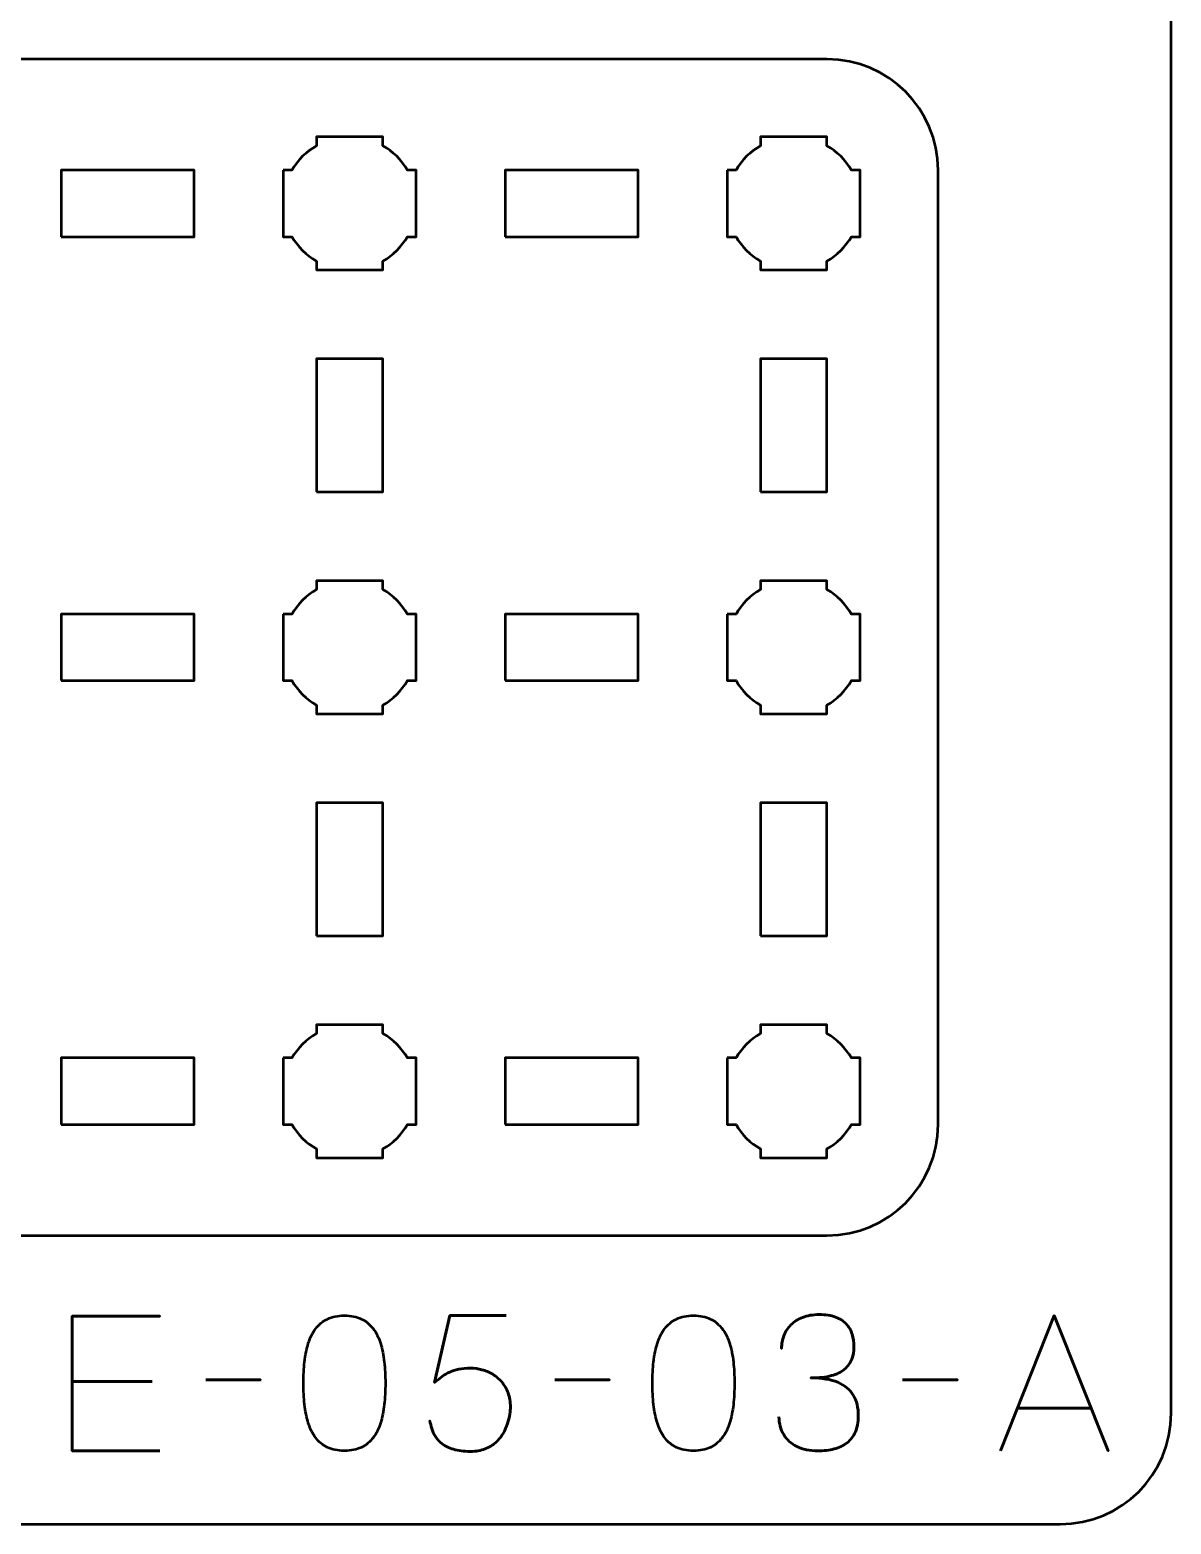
# Model space of a CAD drawing. Header units: centimetres. Extents: x -21 to 0, y -29.7 to 0.
# Drawn here: x -5.14 to 0, y -29.7 to -22.97 of the extents above; entities that cross this region are included whole.
import ezdxf

# ---------------------------------------------------------------- set-up
doc = ezdxf.new("R2010")
doc.units = ezdxf.units.CM
doc.header["$MEASUREMENT"] = 0
doc.layers.add('Layer 1', color=7, linetype='Continuous')

msp = doc.modelspace()

# ---------------------------------------------------------------- linework, layer by layer
at = {"layer": 'Layer 1', "lineweight": 53}
for points in [[(-5, -23.90003), (-4.4, -23.90003), (-4.4, -23.60003), (-5, -23.60003), (-5, -23.90003)], [(-3, -23.90003), (-2.4, -23.90003), (-2.4, -23.60003), (-3, -23.60003), (-3, -23.90003)], [(-3.85, -25.05003), (-3.55, -25.05003), (-3.55, -24.45003), (-3.85, -24.45003), (-3.85, -25.05003)], [(-1.85, -25.05003), (-1.55, -25.05003), (-1.55, -24.45003), (-1.85, -24.45003), (-1.85, -25.05003)], [(-5, -25.90003), (-4.4, -25.90003), (-4.4, -25.60003), (-5, -25.60003), (-5, -25.90003)], [(-3, -25.90003), (-2.4, -25.90003), (-2.4, -25.60003), (-3, -25.60003), (-3, -25.90003)], [(-3.85, -27.05003), (-3.55, -27.05003), (-3.55, -26.45003), (-3.85, -26.45003), (-3.85, -27.05003)], [(-1.85, -27.05003), (-1.55, -27.05003), (-1.55, -26.45003), (-1.85, -26.45003), (-1.85, -27.05003)], [(-5, -27.90003), (-4.4, -27.90003), (-4.4, -27.60003), (-5, -27.60003), (-5, -27.90003)], [(-3, -27.90003), (-2.4, -27.90003), (-2.4, -27.60003), (-3, -27.60003), (-3, -27.90003)]]:
    msp.add_lwpolyline(points, close=True, dxfattribs=at)
at = {"layer": 'Layer 1', "color": 1, "lineweight": 53}
msp.add_open_spline([(-21.00003, -29.19995), (-21.00003, -29.19995), (-21.00003, -5.29992), (-21.00003, -5.29992), (-21.00003, -5.29992), (-21.00003, -5.21709), (-20.93286, -5.14992), (-20.85003, -5.14992), (-20.85003, -5.14992), (-20.7672, -5.14992), (-20.70003, -5.08275), (-20.70003, -4.99992), (-20.70003, -4.99992), (-20.70003, -4.91709), (-20.7672, -4.84992), (-20.85003, -4.84992), (-20.85003, -4.84992), (-20.93286, -4.84992), (-21.00003, -4.78275), (-21.00003, -4.69992), (-21.00003, -4.69992), (-21.00003, -4.61709), (-20.93286, -4.54992), (-20.85003, -4.54992), (-20.85003, -4.54992), (-20.7672, -4.54992), (-20.70003, -4.48275), (-20.70003, -4.39992), (-20.70003, -4.39992), (-20.70003, -4.31709), (-20.7672, -4.24992), (-20.85003, -4.24992), (-20.85003, -4.24992), (-20.93286, -4.24992), (-21.00003, -4.18275), (-21.00003, -4.09992), (-21.00003, -4.09992), (-21.00003, -4.01709), (-20.93286, -3.94992), (-20.85003, -3.94992), (-20.85003, -3.94992), (-20.7672, -3.94992), (-20.70003, -3.88275), (-20.70003, -3.79992), (-20.70003, -3.79992), (-20.70003, -3.71709), (-20.7672, -3.64992), (-20.85003, -3.64992), (-20.85003, -3.64992), (-20.93286, -3.64992), (-21.00003, -3.58275), (-21.00003, -3.49992), (-21.00003, -3.49992), (-21.00003, -3.41709), (-20.93286, -3.34992), (-20.85003, -3.34992), (-20.85003, -3.34992), (-20.7672, -3.34992), (-20.70003, -3.28275), (-20.70003, -3.19992), (-20.70003, -3.19992), (-20.70003, -3.11709), (-20.7672, -3.04992), (-20.85003, -3.04992), (-20.85003, -3.04992), (-20.93286, -3.04992), (-21.00003, -2.98275), (-21.00003, -2.89992), (-21.00003, -2.89992), (-21.00003, -2.81709), (-20.93286, -2.74992), (-20.85003, -2.74992), (-20.85003, -2.74992), (-20.7672, -2.74992), (-20.70003, -2.68275), (-20.70003, -2.59992), (-20.70003, -2.59992), (-20.70003, -2.51709), (-20.7672, -2.44992), (-20.85003, -2.44992), (-20.85003, -2.44992), (-20.93286, -2.44992), (-21.00003, -2.38275), (-21.00003, -2.29992), (-21.00003, -2.29992), (-21.00003, -2.21709), (-20.93286, -2.14992), (-20.85003, -2.14992), (-20.85003, -2.14992), (-20.7672, -2.14992), (-20.70003, -2.08275), (-20.70003, -1.99992), (-20.70003, -1.99992), (-20.70003, -1.91709), (-20.7672, -1.84992), (-20.85003, -1.84992), (-20.85003, -1.84992), (-20.93286, -1.84992), (-21.00003, -1.78275), (-21.00003, -1.69992), (-21.00003, -1.69992), (-21.00003, -1.61709), (-20.93286, -1.54992), (-20.85003, -1.54992), (-20.85003, -1.54992), (-20.7672, -1.54992), (-20.70003, -1.48275), (-20.70003, -1.39992), (-20.70003, -1.39992), (-20.70003, -1.31709), (-20.7672, -1.24992), (-20.85003, -1.24992), (-20.85003, -1.24992), (-20.93286, -1.24992), (-21.00003, -1.18275), (-21.00003, -1.09992), (-21.00003, -1.09992), (-21.00003, -1.09992), (-21.00003, -0.49992), (-21.00003, -0.49992), (-21.00003, -0.49992), (-21.00003, -0.22295), (-20.77694, 0.00004), (-20.49994, 0.00004), (-20.49994, 0.00004), (-20.49994, 0.00004), (-0.50008, 0.00004), (-0.50008, 0.00004), (-0.50008, 0.00004), (-0.22294, 0.00004), (0.00002, -0.22295), (0.00002, -0.49992), (0.00002, -0.49992), (0.00002, -0.49992), (0.00002, -29.19995), (0.00002, -29.19995), (0.00002, -29.19995), (0.00002, -29.47695), (-0.22294, -29.70004), (-0.50008, -29.70004), (-0.50008, -29.70004), (-0.50008, -29.70004), (-20.49994, -29.70004), (-20.49994, -29.70004), (-20.49994, -29.70004), (-20.77694, -29.70004), (-21.00003, -29.47695), (-21.00003, -29.19995)], degree=3, knots=[0, 0, 0, 0, 0.027027, 0.027027, 0.027027, 0.027027, 0.0540541, 0.0540541, 0.0540541, 0.0540541, 0.0810811, 0.0810811, 0.0810811, 0.0810811, 0.1081081, 0.1081081, 0.1081081, 0.1081081, 0.1351351, 0.1351351, 0.1351351, 0.1351351, 0.1621622, 0.1621622, 0.1621622, 0.1621622, 0.1891892, 0.1891892, 0.1891892, 0.1891892, 0.2162162, 0.2162162, 0.2162162, 0.2162162, 0.2432432, 0.2432432, 0.2432432, 0.2432432, 0.2702703, 0.2702703, 0.2702703, 0.2702703, 0.2972973, 0.2972973, 0.2972973, 0.2972973, 0.3243243, 0.3243243, 0.3243243, 0.3243243, 0.3513514, 0.3513514, 0.3513514, 0.3513514, 0.3783784, 0.3783784, 0.3783784, 0.3783784, 0.4054054, 0.4054054, 0.4054054, 0.4054054, 0.4324324, 0.4324324, 0.4324324, 0.4324324, 0.4594595, 0.4594595, 0.4594595, 0.4594595, 0.4864865, 0.4864865, 0.4864865, 0.4864865, 0.5135135, 0.5135135, 0.5135135, 0.5135135, 0.5405405, 0.5405405, 0.5405405, 0.5405405, 0.5675676, 0.5675676, 0.5675676, 0.5675676, 0.5945946, 0.5945946, 0.5945946, 0.5945946, 0.6216216, 0.6216216, 0.6216216, 0.6216216, 0.6486486, 0.6486486, 0.6486486, 0.6486486, 0.6756757, 0.6756757, 0.6756757, 0.6756757, 0.7027027, 0.7027027, 0.7027027, 0.7027027, 0.7297297, 0.7297297, 0.7297297, 0.7297297, 0.7567568, 0.7567568, 0.7567568, 0.7567568, 0.7837838, 0.7837838, 0.7837838, 0.7837838, 0.8108108, 0.8108108, 0.8108108, 0.8108108, 0.8378378, 0.8378378, 0.8378378, 0.8378378, 0.8648649, 0.8648649, 0.8648649, 0.8648649, 0.8918919, 0.8918919, 0.8918919, 0.8918919, 0.9189189, 0.9189189, 0.9189189, 0.9189189, 0.9459459, 0.9459459, 0.9459459, 0.9459459, 0.972973, 0.972973, 0.972973, 0.972973, 1, 1, 1, 1], dxfattribs=at)
at = {"layer": 'Layer 1', "color": 3, "lineweight": 53}
msp.add_open_spline([(-10.35, -27.90003), (-10.35, -27.90003), (-10.35, -23.60003), (-10.35, -23.60003), (-10.35, -23.60003), (-10.35, -23.32394), (-10.12609, -23.10003), (-9.85, -23.10003), (-9.85, -23.10003), (-9.85, -23.10003), (-1.55, -23.10003), (-1.55, -23.10003), (-1.55, -23.10003), (-1.27391, -23.10003), (-1.05, -23.32394), (-1.05, -23.60003), (-1.05, -23.60003), (-1.05, -23.60003), (-1.05, -27.90003), (-1.05, -27.90003), (-1.05, -27.90003), (-1.05, -28.17612), (-1.27391, -28.40003), (-1.55, -28.40003), (-1.55, -28.40003), (-1.55, -28.40003), (-9.85, -28.40003), (-9.85, -28.40003), (-9.85, -28.40003), (-10.12609, -28.40003), (-10.35, -28.17612), (-10.35, -27.90003)], degree=3, knots=[0, 0, 0, 0, 0.125, 0.125, 0.125, 0.125, 0.25, 0.25, 0.25, 0.25, 0.375, 0.375, 0.375, 0.375, 0.5, 0.5, 0.5, 0.5, 0.625, 0.625, 0.625, 0.625, 0.75, 0.75, 0.75, 0.75, 0.875, 0.875, 0.875, 0.875, 1, 1, 1, 1], dxfattribs=at)
at = {"layer": 'Layer 1', "lineweight": 53}
for points in [[(-4, -23.60003), (-4, -23.60003), (-3.95985, -23.60003), (-3.95985, -23.60003), (-3.95985, -23.60003), (-3.9335, -23.5545), (-3.89553, -23.51653), (-3.85, -23.49018), (-3.85, -23.49018), (-3.85, -23.49018), (-3.85, -23.45003), (-3.85, -23.45003), (-3.85, -23.45003), (-3.85, -23.45003), (-3.7, -23.45003), (-3.7, -23.45003), (-3.7, -23.45003), (-3.7, -23.45003), (-3.55, -23.45003), (-3.55, -23.45003), (-3.55, -23.45003), (-3.55, -23.45003), (-3.55, -23.49018), (-3.55, -23.49018), (-3.55, -23.49018), (-3.50447, -23.51653), (-3.4665, -23.5545), (-3.44015, -23.60003), (-3.44015, -23.60003), (-3.44015, -23.60003), (-3.4, -23.60003), (-3.4, -23.60003), (-3.4, -23.60003), (-3.4, -23.60003), (-3.4, -23.75003), (-3.4, -23.75003), (-3.4, -23.75003), (-3.4, -23.75003), (-3.4, -23.90003), (-3.4, -23.90003), (-3.4, -23.90003), (-3.4, -23.90003), (-3.44015, -23.90003), (-3.44015, -23.90003), (-3.44015, -23.90003), (-3.4665, -23.94556), (-3.50447, -23.98353), (-3.55, -24.00988), (-3.55, -24.00988), (-3.55, -24.00988), (-3.55, -24.05003), (-3.55, -24.05003), (-3.55, -24.05003), (-3.55, -24.05003), (-3.7, -24.05003), (-3.7, -24.05003), (-3.7, -24.05003), (-3.7, -24.05003), (-3.85, -24.05003), (-3.85, -24.05003), (-3.85, -24.05003), (-3.85, -24.05003), (-3.85, -24.00988), (-3.85, -24.00988), (-3.85, -24.00988), (-3.89553, -23.98353), (-3.9335, -23.94556), (-3.95985, -23.90003), (-3.95985, -23.90003), (-3.95985, -23.90003), (-4, -23.90003), (-4, -23.90003), (-4, -23.90003), (-4, -23.90003), (-4, -23.75003), (-4, -23.75003), (-4, -23.75003), (-4, -23.75003), (-4, -23.60003), (-4, -23.60003)], [(-2, -23.60003), (-2, -23.60003), (-1.95985, -23.60003), (-1.95985, -23.60003), (-1.95985, -23.60003), (-1.9335, -23.5545), (-1.89553, -23.51653), (-1.85, -23.49018), (-1.85, -23.49018), (-1.85, -23.49018), (-1.85, -23.45003), (-1.85, -23.45003), (-1.85, -23.45003), (-1.85, -23.45003), (-1.7, -23.45003), (-1.7, -23.45003), (-1.7, -23.45003), (-1.7, -23.45003), (-1.55, -23.45003), (-1.55, -23.45003), (-1.55, -23.45003), (-1.55, -23.45003), (-1.55, -23.49018), (-1.55, -23.49018), (-1.55, -23.49018), (-1.50447, -23.51653), (-1.4665, -23.5545), (-1.44015, -23.60003), (-1.44015, -23.60003), (-1.44015, -23.60003), (-1.4, -23.60003), (-1.4, -23.60003), (-1.4, -23.60003), (-1.4, -23.60003), (-1.4, -23.75003), (-1.4, -23.75003), (-1.4, -23.75003), (-1.4, -23.75003), (-1.4, -23.90003), (-1.4, -23.90003), (-1.4, -23.90003), (-1.4, -23.90003), (-1.44015, -23.90003), (-1.44015, -23.90003), (-1.44015, -23.90003), (-1.4665, -23.94556), (-1.50447, -23.98353), (-1.55, -24.00988), (-1.55, -24.00988), (-1.55, -24.00988), (-1.55, -24.05003), (-1.55, -24.05003), (-1.55, -24.05003), (-1.55, -24.05003), (-1.7, -24.05003), (-1.7, -24.05003), (-1.7, -24.05003), (-1.7, -24.05003), (-1.85, -24.05003), (-1.85, -24.05003), (-1.85, -24.05003), (-1.85, -24.05003), (-1.85, -24.00988), (-1.85, -24.00988), (-1.85, -24.00988), (-1.89553, -23.98353), (-1.9335, -23.94556), (-1.95985, -23.90003), (-1.95985, -23.90003), (-1.95985, -23.90003), (-2, -23.90003), (-2, -23.90003), (-2, -23.90003), (-2, -23.90003), (-2, -23.75003), (-2, -23.75003), (-2, -23.75003), (-2, -23.75003), (-2, -23.60003), (-2, -23.60003)], [(-4, -25.60003), (-4, -25.60003), (-3.95985, -25.60003), (-3.95985, -25.60003), (-3.95985, -25.60003), (-3.9335, -25.5545), (-3.89553, -25.51653), (-3.85, -25.49018), (-3.85, -25.49018), (-3.85, -25.49018), (-3.85, -25.45003), (-3.85, -25.45003), (-3.85, -25.45003), (-3.85, -25.45003), (-3.7, -25.45003), (-3.7, -25.45003), (-3.7, -25.45003), (-3.7, -25.45003), (-3.55, -25.45003), (-3.55, -25.45003), (-3.55, -25.45003), (-3.55, -25.45003), (-3.55, -25.49018), (-3.55, -25.49018), (-3.55, -25.49018), (-3.50447, -25.51653), (-3.4665, -25.5545), (-3.44015, -25.60003), (-3.44015, -25.60003), (-3.44015, -25.60003), (-3.4, -25.60003), (-3.4, -25.60003), (-3.4, -25.60003), (-3.4, -25.60003), (-3.4, -25.75003), (-3.4, -25.75003), (-3.4, -25.75003), (-3.4, -25.75003), (-3.4, -25.90003), (-3.4, -25.90003), (-3.4, -25.90003), (-3.4, -25.90003), (-3.44015, -25.90003), (-3.44015, -25.90003), (-3.44015, -25.90003), (-3.4665, -25.94556), (-3.50447, -25.98353), (-3.55, -26.00988), (-3.55, -26.00988), (-3.55, -26.00988), (-3.55, -26.05003), (-3.55, -26.05003), (-3.55, -26.05003), (-3.55, -26.05003), (-3.7, -26.05003), (-3.7, -26.05003), (-3.7, -26.05003), (-3.7, -26.05003), (-3.85, -26.05003), (-3.85, -26.05003), (-3.85, -26.05003), (-3.85, -26.05003), (-3.85, -26.00988), (-3.85, -26.00988), (-3.85, -26.00988), (-3.89553, -25.98353), (-3.9335, -25.94556), (-3.95985, -25.90003), (-3.95985, -25.90003), (-3.95985, -25.90003), (-4, -25.90003), (-4, -25.90003), (-4, -25.90003), (-4, -25.90003), (-4, -25.75003), (-4, -25.75003), (-4, -25.75003), (-4, -25.75003), (-4, -25.60003), (-4, -25.60003)], [(-2, -25.60003), (-2, -25.60003), (-1.95985, -25.60003), (-1.95985, -25.60003), (-1.95985, -25.60003), (-1.9335, -25.5545), (-1.89553, -25.51653), (-1.85, -25.49018), (-1.85, -25.49018), (-1.85, -25.49018), (-1.85, -25.45003), (-1.85, -25.45003), (-1.85, -25.45003), (-1.85, -25.45003), (-1.7, -25.45003), (-1.7, -25.45003), (-1.7, -25.45003), (-1.7, -25.45003), (-1.55, -25.45003), (-1.55, -25.45003), (-1.55, -25.45003), (-1.55, -25.45003), (-1.55, -25.49018), (-1.55, -25.49018), (-1.55, -25.49018), (-1.50447, -25.51653), (-1.4665, -25.5545), (-1.44015, -25.60003), (-1.44015, -25.60003), (-1.44015, -25.60003), (-1.4, -25.60003), (-1.4, -25.60003), (-1.4, -25.60003), (-1.4, -25.60003), (-1.4, -25.75003), (-1.4, -25.75003), (-1.4, -25.75003), (-1.4, -25.75003), (-1.4, -25.90003), (-1.4, -25.90003), (-1.4, -25.90003), (-1.4, -25.90003), (-1.44015, -25.90003), (-1.44015, -25.90003), (-1.44015, -25.90003), (-1.4665, -25.94556), (-1.50447, -25.98353), (-1.55, -26.00988), (-1.55, -26.00988), (-1.55, -26.00988), (-1.55, -26.05003), (-1.55, -26.05003), (-1.55, -26.05003), (-1.55, -26.05003), (-1.7, -26.05003), (-1.7, -26.05003), (-1.7, -26.05003), (-1.7, -26.05003), (-1.85, -26.05003), (-1.85, -26.05003), (-1.85, -26.05003), (-1.85, -26.05003), (-1.85, -26.00988), (-1.85, -26.00988), (-1.85, -26.00988), (-1.89553, -25.98353), (-1.9335, -25.94556), (-1.95985, -25.90003), (-1.95985, -25.90003), (-1.95985, -25.90003), (-2, -25.90003), (-2, -25.90003), (-2, -25.90003), (-2, -25.90003), (-2, -25.75003), (-2, -25.75003), (-2, -25.75003), (-2, -25.75003), (-2, -25.60003), (-2, -25.60003)], [(-4, -27.60003), (-4, -27.60003), (-3.95985, -27.60003), (-3.95985, -27.60003), (-3.95985, -27.60003), (-3.9335, -27.5545), (-3.89553, -27.51653), (-3.85, -27.49018), (-3.85, -27.49018), (-3.85, -27.49018), (-3.85, -27.45003), (-3.85, -27.45003), (-3.85, -27.45003), (-3.85, -27.45003), (-3.7, -27.45003), (-3.7, -27.45003), (-3.7, -27.45003), (-3.7, -27.45003), (-3.55, -27.45003), (-3.55, -27.45003), (-3.55, -27.45003), (-3.55, -27.45003), (-3.55, -27.49018), (-3.55, -27.49018), (-3.55, -27.49018), (-3.50447, -27.51653), (-3.4665, -27.5545), (-3.44015, -27.60003), (-3.44015, -27.60003), (-3.44015, -27.60003), (-3.4, -27.60003), (-3.4, -27.60003), (-3.4, -27.60003), (-3.4, -27.60003), (-3.4, -27.75003), (-3.4, -27.75003), (-3.4, -27.75003), (-3.4, -27.75003), (-3.4, -27.90003), (-3.4, -27.90003), (-3.4, -27.90003), (-3.4, -27.90003), (-3.44015, -27.90003), (-3.44015, -27.90003), (-3.44015, -27.90003), (-3.4665, -27.94556), (-3.50447, -27.98353), (-3.55, -28.00988), (-3.55, -28.00988), (-3.55, -28.00988), (-3.55, -28.05003), (-3.55, -28.05003), (-3.55, -28.05003), (-3.55, -28.05003), (-3.7, -28.05003), (-3.7, -28.05003), (-3.7, -28.05003), (-3.7, -28.05003), (-3.85, -28.05003), (-3.85, -28.05003), (-3.85, -28.05003), (-3.85, -28.05003), (-3.85, -28.00988), (-3.85, -28.00988), (-3.85, -28.00988), (-3.89553, -27.98353), (-3.9335, -27.94556), (-3.95985, -27.90003), (-3.95985, -27.90003), (-3.95985, -27.90003), (-4, -27.90003), (-4, -27.90003), (-4, -27.90003), (-4, -27.90003), (-4, -27.75003), (-4, -27.75003), (-4, -27.75003), (-4, -27.75003), (-4, -27.60003), (-4, -27.60003)], [(-2, -27.60003), (-2, -27.60003), (-1.95985, -27.60003), (-1.95985, -27.60003), (-1.95985, -27.60003), (-1.9335, -27.5545), (-1.89553, -27.51653), (-1.85, -27.49018), (-1.85, -27.49018), (-1.85, -27.49018), (-1.85, -27.45003), (-1.85, -27.45003), (-1.85, -27.45003), (-1.85, -27.45003), (-1.7, -27.45003), (-1.7, -27.45003), (-1.7, -27.45003), (-1.7, -27.45003), (-1.55, -27.45003), (-1.55, -27.45003), (-1.55, -27.45003), (-1.55, -27.45003), (-1.55, -27.49018), (-1.55, -27.49018), (-1.55, -27.49018), (-1.50447, -27.51653), (-1.4665, -27.5545), (-1.44015, -27.60003), (-1.44015, -27.60003), (-1.44015, -27.60003), (-1.4, -27.60003), (-1.4, -27.60003), (-1.4, -27.60003), (-1.4, -27.60003), (-1.4, -27.75003), (-1.4, -27.75003), (-1.4, -27.75003), (-1.4, -27.75003), (-1.4, -27.90003), (-1.4, -27.90003), (-1.4, -27.90003), (-1.4, -27.90003), (-1.44015, -27.90003), (-1.44015, -27.90003), (-1.44015, -27.90003), (-1.4665, -27.94556), (-1.50447, -27.98353), (-1.55, -28.00988), (-1.55, -28.00988), (-1.55, -28.00988), (-1.55, -28.05003), (-1.55, -28.05003), (-1.55, -28.05003), (-1.55, -28.05003), (-1.7, -28.05003), (-1.7, -28.05003), (-1.7, -28.05003), (-1.7, -28.05003), (-1.85, -28.05003), (-1.85, -28.05003), (-1.85, -28.05003), (-1.85, -28.05003), (-1.85, -28.00988), (-1.85, -28.00988), (-1.85, -28.00988), (-1.89553, -27.98353), (-1.9335, -27.94556), (-1.95985, -27.90003), (-1.95985, -27.90003), (-1.95985, -27.90003), (-2, -27.90003), (-2, -27.90003), (-2, -27.90003), (-2, -27.90003), (-2, -27.75003), (-2, -27.75003), (-2, -27.75003), (-2, -27.75003), (-2, -27.60003), (-2, -27.60003)]]:
    msp.add_open_spline(points, degree=3, knots=[0, 0, 0, 0, 0.05, 0.05, 0.05, 0.05, 0.1, 0.1, 0.1, 0.1, 0.15, 0.15, 0.15, 0.15, 0.2, 0.2, 0.2, 0.2, 0.25, 0.25, 0.25, 0.25, 0.3, 0.3, 0.3, 0.3, 0.35, 0.35, 0.35, 0.35, 0.4, 0.4, 0.4, 0.4, 0.45, 0.45, 0.45, 0.45, 0.5, 0.5, 0.5, 0.5, 0.55, 0.55, 0.55, 0.55, 0.6, 0.6, 0.6, 0.6, 0.65, 0.65, 0.65, 0.65, 0.7, 0.7, 0.7, 0.7, 0.75, 0.75, 0.75, 0.75, 0.8, 0.8, 0.8, 0.8, 0.85, 0.85, 0.85, 0.85, 0.9, 0.9, 0.9, 0.9, 0.95, 0.95, 0.95, 0.95, 1, 1, 1, 1], dxfattribs=at)
at = {"layer": 'Layer 1', "color": 5, "lineweight": 53}
for points, knots in [([(-4.55521, -29.36992), (-4.55521, -29.36992), (-4.94976, -29.36992), (-4.94976, -29.36992), (-4.94976, -29.36992), (-4.94976, -29.36992), (-4.94976, -28.76286), (-4.94976, -28.76286), (-4.94976, -28.76286), (-4.94976, -28.76286), (-4.55521, -28.76286), (-4.55521, -28.76286), (-4.55521, -28.76286), (-4.55521, -28.76286), (-4.94976, -28.76286), (-4.94976, -28.76286), (-4.94976, -28.76286), (-4.94976, -28.76286), (-4.94976, -29.36992), (-4.94976, -29.36992), (-4.94976, -29.36992), (-4.94976, -29.36992), (-4.55521, -29.36992), (-4.55521, -29.36992)], [0, 0, 0, 0, 0.1666667, 0.1666667, 0.1666667, 0.1666667, 0.3333333, 0.3333333, 0.3333333, 0.3333333, 0.5, 0.5, 0.5, 0.5, 0.6666667, 0.6666667, 0.6666667, 0.6666667, 0.8333333, 0.8333333, 0.8333333, 0.8333333, 1, 1, 1, 1]), ([(-3.72378, -29.36992), (-3.69414, -29.36978), (-3.6686, -29.36456), (-3.64729, -29.3544), (-3.64729, -29.3544), (-3.62613, -29.34424), (-3.60849, -29.3297), (-3.59438, -29.31122), (-3.59438, -29.31122), (-3.58041, -29.29259), (-3.5694, -29.27058), (-3.56121, -29.24518), (-3.56121, -29.24518), (-3.55317, -29.21978), (-3.54739, -29.19198), (-3.54414, -29.1615), (-3.54414, -29.1615), (-3.54075, -29.13102), (-3.53906, -29.09899), (-3.5392, -29.06512), (-3.5392, -29.06512), (-3.53906, -29.03139), (-3.54075, -28.99936), (-3.54414, -28.96902), (-3.54414, -28.96902), (-3.54739, -28.93868), (-3.55317, -28.91074), (-3.56121, -28.88534), (-3.56121, -28.88534), (-3.5694, -28.86008), (-3.58041, -28.83807), (-3.59438, -28.8193), (-3.59438, -28.8193), (-3.60849, -28.80068), (-3.62613, -28.78614), (-3.64729, -28.77598), (-3.64729, -28.77598), (-3.6686, -28.76568), (-3.69414, -28.76046), (-3.72378, -28.76032), (-3.72378, -28.76032), (-3.75341, -28.76046), (-3.77895, -28.76568), (-3.80026, -28.77598), (-3.80026, -28.77598), (-3.82142, -28.78614), (-3.83906, -28.80068), (-3.85317, -28.8193), (-3.85317, -28.8193), (-3.86715, -28.83807), (-3.87815, -28.86008), (-3.88634, -28.88534), (-3.88634, -28.88534), (-3.89438, -28.91074), (-3.90017, -28.93868), (-3.90341, -28.96902), (-3.90341, -28.96902), (-3.9068, -28.99936), (-3.90849, -29.03139), (-3.90835, -29.06512), (-3.90835, -29.06512), (-3.90849, -29.09899), (-3.9068, -29.13102), (-3.90341, -29.1615), (-3.90341, -29.1615), (-3.90017, -29.19198), (-3.89438, -29.21978), (-3.88634, -29.24518), (-3.88634, -29.24518), (-3.87815, -29.27058), (-3.86715, -29.29259), (-3.85317, -29.31122), (-3.85317, -29.31122), (-3.83906, -29.3297), (-3.82142, -29.34424), (-3.80026, -29.3544), (-3.80026, -29.3544), (-3.77895, -29.36456), (-3.75341, -29.36978), (-3.72378, -29.36992)], [0, 0, 0, 0, 0.05, 0.05, 0.05, 0.05, 0.1, 0.1, 0.1, 0.1, 0.15, 0.15, 0.15, 0.15, 0.2, 0.2, 0.2, 0.2, 0.25, 0.25, 0.25, 0.25, 0.3, 0.3, 0.3, 0.3, 0.35, 0.35, 0.35, 0.35, 0.4, 0.4, 0.4, 0.4, 0.45, 0.45, 0.45, 0.45, 0.5, 0.5, 0.5, 0.5, 0.55, 0.55, 0.55, 0.55, 0.6, 0.6, 0.6, 0.6, 0.65, 0.65, 0.65, 0.65, 0.7, 0.7, 0.7, 0.7, 0.75, 0.75, 0.75, 0.75, 0.8, 0.8, 0.8, 0.8, 0.85, 0.85, 0.85, 0.85, 0.9, 0.9, 0.9, 0.9, 0.95, 0.95, 0.95, 0.95, 1, 1, 1, 1]), ([(-3.72378, -29.36992), (-3.69414, -29.36978), (-3.6686, -29.36456), (-3.64729, -29.3544), (-3.64729, -29.3544), (-3.62613, -29.34424), (-3.60849, -29.3297), (-3.59438, -29.31122), (-3.59438, -29.31122), (-3.58041, -29.29259), (-3.5694, -29.27058), (-3.56121, -29.24518), (-3.56121, -29.24518), (-3.55317, -29.21978), (-3.54739, -29.19198), (-3.54414, -29.1615), (-3.54414, -29.1615), (-3.54075, -29.13102), (-3.53906, -29.09899), (-3.5392, -29.06512), (-3.5392, -29.06512), (-3.53906, -29.03139), (-3.54075, -28.99936), (-3.54414, -28.96902), (-3.54414, -28.96902), (-3.54739, -28.93868), (-3.55317, -28.91074), (-3.56121, -28.88534), (-3.56121, -28.88534), (-3.5694, -28.86008), (-3.58041, -28.83807), (-3.59438, -28.8193), (-3.59438, -28.8193), (-3.60849, -28.80068), (-3.62613, -28.78614), (-3.64729, -28.77598), (-3.64729, -28.77598), (-3.6686, -28.76568), (-3.69414, -28.76046), (-3.72378, -28.76032), (-3.72378, -28.76032), (-3.75341, -28.76046), (-3.77895, -28.76568), (-3.80026, -28.77598), (-3.80026, -28.77598), (-3.82142, -28.78614), (-3.83906, -28.80068), (-3.85317, -28.8193), (-3.85317, -28.8193), (-3.86715, -28.83807), (-3.87815, -28.86008), (-3.88634, -28.88534), (-3.88634, -28.88534), (-3.89438, -28.91074), (-3.90017, -28.93868), (-3.90341, -28.96902), (-3.90341, -28.96902), (-3.9068, -28.99936), (-3.90849, -29.03139), (-3.90835, -29.06512), (-3.90835, -29.06512), (-3.90849, -29.09899), (-3.9068, -29.13102), (-3.90341, -29.1615), (-3.90341, -29.1615), (-3.90017, -29.19198), (-3.89438, -29.21978), (-3.88634, -29.24518), (-3.88634, -29.24518), (-3.87815, -29.27058), (-3.86715, -29.29259), (-3.85317, -29.31122), (-3.85317, -29.31122), (-3.83906, -29.3297), (-3.82142, -29.34424), (-3.80026, -29.3544), (-3.80026, -29.3544), (-3.77895, -29.36456), (-3.75341, -29.36978), (-3.72378, -29.36992)], [0, 0, 0, 0, 0.05, 0.05, 0.05, 0.05, 0.1, 0.1, 0.1, 0.1, 0.15, 0.15, 0.15, 0.15, 0.2, 0.2, 0.2, 0.2, 0.25, 0.25, 0.25, 0.25, 0.3, 0.3, 0.3, 0.3, 0.35, 0.35, 0.35, 0.35, 0.4, 0.4, 0.4, 0.4, 0.45, 0.45, 0.45, 0.45, 0.5, 0.5, 0.5, 0.5, 0.55, 0.55, 0.55, 0.55, 0.6, 0.6, 0.6, 0.6, 0.65, 0.65, 0.65, 0.65, 0.7, 0.7, 0.7, 0.7, 0.75, 0.75, 0.75, 0.75, 0.8, 0.8, 0.8, 0.8, 0.85, 0.85, 0.85, 0.85, 0.9, 0.9, 0.9, 0.9, 0.95, 0.95, 0.95, 0.95, 1, 1, 1, 1]), ([(-2.99564, -28.75947), (-2.99564, -28.75947), (-3.24964, -28.75947), (-3.24964, -28.75947), (-3.24964, -28.75947), (-3.24964, -28.75947), (-3.31737, -29.06258), (-3.31737, -29.06258), (-3.31737, -29.06258), (-3.30552, -29.05242), (-3.29423, -29.04325), (-3.28336, -29.0352), (-3.28336, -29.0352), (-3.27264, -29.02716), (-3.26135, -29.02039), (-3.24936, -29.01474), (-3.24936, -29.01474), (-3.2375, -29.0091), (-3.22396, -29.00486), (-3.20872, -29.0019), (-3.20872, -29.0019), (-3.19362, -28.99894), (-3.17556, -28.99739), (-3.15481, -28.99739), (-3.15481, -28.99739), (-3.13788, -28.99739), (-3.12095, -28.99964), (-3.10401, -29.0043), (-3.10401, -29.0043), (-3.08708, -29.00882), (-3.07099, -29.01573), (-3.05575, -29.0249), (-3.05575, -29.0249), (-3.04037, -29.03422), (-3.02682, -29.04579), (-3.01497, -29.05976), (-3.01497, -29.05976), (-3.00298, -29.07373), (-2.99352, -29.0901), (-2.98675, -29.10886), (-2.98675, -29.10886), (-2.97983, -29.12763), (-2.97631, -29.14894), (-2.97616, -29.17265), (-2.97616, -29.17265), (-2.97602, -29.18139), (-2.97701, -29.1924), (-2.97899, -29.20538), (-2.97899, -29.20538), (-2.98082, -29.21837), (-2.98421, -29.23248), (-2.98901, -29.24744), (-2.98901, -29.24744), (-2.9938, -29.26239), (-3.00058, -29.27721), (-3.00919, -29.29189), (-3.00919, -29.29189), (-3.01779, -29.30656), (-3.0288, -29.31997), (-3.04206, -29.3321), (-3.04206, -29.3321), (-3.05533, -29.34424), (-3.07142, -29.35397), (-3.09018, -29.36131), (-3.09018, -29.36131), (-3.10909, -29.36851), (-3.13125, -29.37232), (-3.15651, -29.37246), (-3.15651, -29.37246), (-3.1867, -29.37232), (-3.2121, -29.36907), (-3.23271, -29.36301), (-3.23271, -29.36301), (-3.25331, -29.3568), (-3.2701, -29.34875), (-3.28308, -29.33859), (-3.28308, -29.33859), (-3.29621, -29.32843), (-3.30637, -29.31729), (-3.3137, -29.30515), (-3.3137, -29.30515), (-3.32104, -29.29301), (-3.32655, -29.28088), (-3.33021, -29.26874), (-3.33021, -29.26874), (-3.33388, -29.25661), (-3.33671, -29.24546), (-3.33854, -29.2353), (-3.33854, -29.2353), (-3.33671, -29.24546), (-3.33388, -29.25661), (-3.33021, -29.26874), (-3.33021, -29.26874), (-3.32655, -29.28088), (-3.32104, -29.29301), (-3.3137, -29.30515), (-3.3137, -29.30515), (-3.30637, -29.31729), (-3.29621, -29.32843), (-3.28308, -29.33859), (-3.28308, -29.33859), (-3.2701, -29.34875), (-3.25331, -29.3568), (-3.23271, -29.36301), (-3.23271, -29.36301), (-3.2121, -29.36907), (-3.1867, -29.37232), (-3.15651, -29.37246), (-3.15651, -29.37246), (-3.13125, -29.37232), (-3.10909, -29.36851), (-3.09018, -29.36131), (-3.09018, -29.36131), (-3.07142, -29.35397), (-3.05533, -29.34424), (-3.04206, -29.3321), (-3.04206, -29.3321), (-3.0288, -29.31997), (-3.01779, -29.30656), (-3.00919, -29.29189), (-3.00919, -29.29189), (-3.00058, -29.27721), (-2.9938, -29.26239), (-2.98901, -29.24744), (-2.98901, -29.24744), (-2.98421, -29.23248), (-2.98082, -29.21837), (-2.97899, -29.20538), (-2.97899, -29.20538), (-2.97701, -29.1924), (-2.97602, -29.18139), (-2.97616, -29.17265), (-2.97616, -29.17265), (-2.97631, -29.14894), (-2.97983, -29.12763), (-2.98675, -29.10886), (-2.98675, -29.10886), (-2.99352, -29.0901), (-3.00298, -29.07373), (-3.01497, -29.05976), (-3.01497, -29.05976), (-3.02682, -29.04579), (-3.04037, -29.03422), (-3.05575, -29.0249), (-3.05575, -29.0249), (-3.07099, -29.01573), (-3.08708, -29.00882), (-3.10401, -29.0043), (-3.10401, -29.0043), (-3.12095, -28.99964), (-3.13788, -28.99739), (-3.15481, -28.99739), (-3.15481, -28.99739), (-3.17556, -28.99739), (-3.19362, -28.99894), (-3.20872, -29.0019), (-3.20872, -29.0019), (-3.22396, -29.00486), (-3.2375, -29.0091), (-3.24936, -29.01474), (-3.24936, -29.01474), (-3.26135, -29.02039), (-3.27264, -29.02716), (-3.28336, -29.0352), (-3.28336, -29.0352), (-3.29423, -29.04325), (-3.30552, -29.05242), (-3.31737, -29.06258), (-3.31737, -29.06258), (-3.31737, -29.06258), (-3.24964, -28.75947), (-3.24964, -28.75947), (-3.24964, -28.75947), (-3.24964, -28.75947), (-2.99564, -28.75947), (-2.99564, -28.75947)], [0, 0, 0, 0, 0.0227273, 0.0227273, 0.0227273, 0.0227273, 0.0454545, 0.0454545, 0.0454545, 0.0454545, 0.0681818, 0.0681818, 0.0681818, 0.0681818, 0.0909091, 0.0909091, 0.0909091, 0.0909091, 0.1136364, 0.1136364, 0.1136364, 0.1136364, 0.1363636, 0.1363636, 0.1363636, 0.1363636, 0.1590909, 0.1590909, 0.1590909, 0.1590909, 0.1818182, 0.1818182, 0.1818182, 0.1818182, 0.2045455, 0.2045455, 0.2045455, 0.2045455, 0.2272727, 0.2272727, 0.2272727, 0.2272727, 0.25, 0.25, 0.25, 0.25, 0.2727273, 0.2727273, 0.2727273, 0.2727273, 0.2954545, 0.2954545, 0.2954545, 0.2954545, 0.3181818, 0.3181818, 0.3181818, 0.3181818, 0.3409091, 0.3409091, 0.3409091, 0.3409091, 0.3636364, 0.3636364, 0.3636364, 0.3636364, 0.3863636, 0.3863636, 0.3863636, 0.3863636, 0.4090909, 0.4090909, 0.4090909, 0.4090909, 0.4318182, 0.4318182, 0.4318182, 0.4318182, 0.4545455, 0.4545455, 0.4545455, 0.4545455, 0.4772727, 0.4772727, 0.4772727, 0.4772727, 0.5, 0.5, 0.5, 0.5, 0.5227273, 0.5227273, 0.5227273, 0.5227273, 0.5454545, 0.5454545, 0.5454545, 0.5454545, 0.5681818, 0.5681818, 0.5681818, 0.5681818, 0.5909091, 0.5909091, 0.5909091, 0.5909091, 0.6136364, 0.6136364, 0.6136364, 0.6136364, 0.6363636, 0.6363636, 0.6363636, 0.6363636, 0.6590909, 0.6590909, 0.6590909, 0.6590909, 0.6818182, 0.6818182, 0.6818182, 0.6818182, 0.7045455, 0.7045455, 0.7045455, 0.7045455, 0.7272727, 0.7272727, 0.7272727, 0.7272727, 0.75, 0.75, 0.75, 0.75, 0.7727273, 0.7727273, 0.7727273, 0.7727273, 0.7954545, 0.7954545, 0.7954545, 0.7954545, 0.8181818, 0.8181818, 0.8181818, 0.8181818, 0.8409091, 0.8409091, 0.8409091, 0.8409091, 0.8636364, 0.8636364, 0.8636364, 0.8636364, 0.8863636, 0.8863636, 0.8863636, 0.8863636, 0.9090909, 0.9090909, 0.9090909, 0.9090909, 0.9318182, 0.9318182, 0.9318182, 0.9318182, 0.9545455, 0.9545455, 0.9545455, 0.9545455, 0.9772727, 0.9772727, 0.9772727, 0.9772727, 1, 1, 1, 1]), ([(-2.15151, -29.36992), (-2.12187, -29.36978), (-2.09633, -29.36456), (-2.07502, -29.3544), (-2.07502, -29.3544), (-2.05386, -29.34424), (-2.03622, -29.3297), (-2.02211, -29.31122), (-2.02211, -29.31122), (-2.00814, -29.29259), (-1.99713, -29.27058), (-1.98894, -29.24518), (-1.98894, -29.24518), (-1.9809, -29.21978), (-1.97512, -29.19198), (-1.97187, -29.1615), (-1.97187, -29.1615), (-1.96848, -29.13102), (-1.96679, -29.09899), (-1.96693, -29.06512), (-1.96693, -29.06512), (-1.96679, -29.03139), (-1.96848, -28.99936), (-1.97187, -28.96902), (-1.97187, -28.96902), (-1.97512, -28.93868), (-1.9809, -28.91074), (-1.98894, -28.88534), (-1.98894, -28.88534), (-1.99713, -28.86008), (-2.00814, -28.83807), (-2.02211, -28.8193), (-2.02211, -28.8193), (-2.03622, -28.80068), (-2.05386, -28.78614), (-2.07502, -28.77598), (-2.07502, -28.77598), (-2.09633, -28.76568), (-2.12187, -28.76046), (-2.15151, -28.76032), (-2.15151, -28.76032), (-2.18114, -28.76046), (-2.20668, -28.76568), (-2.22799, -28.77598), (-2.22799, -28.77598), (-2.24915, -28.78614), (-2.26679, -28.80068), (-2.2809, -28.8193), (-2.2809, -28.8193), (-2.29488, -28.83807), (-2.30588, -28.86008), (-2.31407, -28.88534), (-2.31407, -28.88534), (-2.32211, -28.91074), (-2.3279, -28.93868), (-2.33114, -28.96902), (-2.33114, -28.96902), (-2.33453, -28.99936), (-2.33622, -29.03139), (-2.33608, -29.06512), (-2.33608, -29.06512), (-2.33622, -29.09899), (-2.33453, -29.13102), (-2.33114, -29.1615), (-2.33114, -29.1615), (-2.3279, -29.19198), (-2.32211, -29.21978), (-2.31407, -29.24518), (-2.31407, -29.24518), (-2.30588, -29.27058), (-2.29488, -29.29259), (-2.2809, -29.31122), (-2.2809, -29.31122), (-2.26679, -29.3297), (-2.24915, -29.34424), (-2.22799, -29.3544), (-2.22799, -29.3544), (-2.20668, -29.36456), (-2.18114, -29.36978), (-2.15151, -29.36992)], [0, 0, 0, 0, 0.05, 0.05, 0.05, 0.05, 0.1, 0.1, 0.1, 0.1, 0.15, 0.15, 0.15, 0.15, 0.2, 0.2, 0.2, 0.2, 0.25, 0.25, 0.25, 0.25, 0.3, 0.3, 0.3, 0.3, 0.35, 0.35, 0.35, 0.35, 0.4, 0.4, 0.4, 0.4, 0.45, 0.45, 0.45, 0.45, 0.5, 0.5, 0.5, 0.5, 0.55, 0.55, 0.55, 0.55, 0.6, 0.6, 0.6, 0.6, 0.65, 0.65, 0.65, 0.65, 0.7, 0.7, 0.7, 0.7, 0.75, 0.75, 0.75, 0.75, 0.8, 0.8, 0.8, 0.8, 0.85, 0.85, 0.85, 0.85, 0.9, 0.9, 0.9, 0.9, 0.95, 0.95, 0.95, 0.95, 1, 1, 1, 1]), ([(-2.15151, -29.36992), (-2.12187, -29.36978), (-2.09633, -29.36456), (-2.07502, -29.3544), (-2.07502, -29.3544), (-2.05386, -29.34424), (-2.03622, -29.3297), (-2.02211, -29.31122), (-2.02211, -29.31122), (-2.00814, -29.29259), (-1.99713, -29.27058), (-1.98894, -29.24518), (-1.98894, -29.24518), (-1.9809, -29.21978), (-1.97512, -29.19198), (-1.97187, -29.1615), (-1.97187, -29.1615), (-1.96848, -29.13102), (-1.96679, -29.09899), (-1.96693, -29.06512), (-1.96693, -29.06512), (-1.96679, -29.03139), (-1.96848, -28.99936), (-1.97187, -28.96902), (-1.97187, -28.96902), (-1.97512, -28.93868), (-1.9809, -28.91074), (-1.98894, -28.88534), (-1.98894, -28.88534), (-1.99713, -28.86008), (-2.00814, -28.83807), (-2.02211, -28.8193), (-2.02211, -28.8193), (-2.03622, -28.80068), (-2.05386, -28.78614), (-2.07502, -28.77598), (-2.07502, -28.77598), (-2.09633, -28.76568), (-2.12187, -28.76046), (-2.15151, -28.76032), (-2.15151, -28.76032), (-2.18114, -28.76046), (-2.20668, -28.76568), (-2.22799, -28.77598), (-2.22799, -28.77598), (-2.24915, -28.78614), (-2.26679, -28.80068), (-2.2809, -28.8193), (-2.2809, -28.8193), (-2.29488, -28.83807), (-2.30588, -28.86008), (-2.31407, -28.88534), (-2.31407, -28.88534), (-2.32211, -28.91074), (-2.3279, -28.93868), (-2.33114, -28.96902), (-2.33114, -28.96902), (-2.33453, -28.99936), (-2.33622, -29.03139), (-2.33608, -29.06512), (-2.33608, -29.06512), (-2.33622, -29.09899), (-2.33453, -29.13102), (-2.33114, -29.1615), (-2.33114, -29.1615), (-2.3279, -29.19198), (-2.32211, -29.21978), (-2.31407, -29.24518), (-2.31407, -29.24518), (-2.30588, -29.27058), (-2.29488, -29.29259), (-2.2809, -29.31122), (-2.2809, -29.31122), (-2.26679, -29.3297), (-2.24915, -29.34424), (-2.22799, -29.3544), (-2.22799, -29.3544), (-2.20668, -29.36456), (-2.18114, -29.36978), (-2.15151, -29.36992)], [0, 0, 0, 0, 0.05, 0.05, 0.05, 0.05, 0.1, 0.1, 0.1, 0.1, 0.15, 0.15, 0.15, 0.15, 0.2, 0.2, 0.2, 0.2, 0.25, 0.25, 0.25, 0.25, 0.3, 0.3, 0.3, 0.3, 0.35, 0.35, 0.35, 0.35, 0.4, 0.4, 0.4, 0.4, 0.45, 0.45, 0.45, 0.45, 0.5, 0.5, 0.5, 0.5, 0.55, 0.55, 0.55, 0.55, 0.6, 0.6, 0.6, 0.6, 0.65, 0.65, 0.65, 0.65, 0.7, 0.7, 0.7, 0.7, 0.75, 0.75, 0.75, 0.75, 0.8, 0.8, 0.8, 0.8, 0.85, 0.85, 0.85, 0.85, 0.9, 0.9, 0.9, 0.9, 0.95, 0.95, 0.95, 0.95, 1, 1, 1, 1]), ([(-1.76627, -29.21667), (-1.76613, -29.24715), (-1.75907, -29.27368), (-1.7451, -29.29668), (-1.7451, -29.29668), (-1.73113, -29.31954), (-1.71124, -29.33746), (-1.68527, -29.35031), (-1.68527, -29.35031), (-1.65931, -29.36315), (-1.62812, -29.36964), (-1.59186, -29.36992), (-1.59186, -29.36992), (-1.56462, -29.36992), (-1.53993, -29.3671), (-1.51749, -29.36117), (-1.51749, -29.36117), (-1.49519, -29.35524), (-1.476, -29.34607), (-1.45978, -29.33351), (-1.45978, -29.33351), (-1.44355, -29.32095), (-1.43113, -29.30473), (-1.42224, -29.28497), (-1.42224, -29.28497), (-1.41349, -29.26507), (-1.40912, -29.24123), (-1.40897, -29.21329), (-1.40897, -29.21329), (-1.40883, -29.17603), (-1.41645, -29.14456), (-1.43155, -29.11902), (-1.43155, -29.11902), (-1.44665, -29.09348), (-1.47008, -29.07429), (-1.50154, -29.06117), (-1.50154, -29.06117), (-1.53301, -29.04804), (-1.57337, -29.04141), (-1.62234, -29.04141), (-1.62234, -29.04141), (-1.58579, -29.04155), (-1.55517, -29.03817), (-1.53019, -29.03125), (-1.53019, -29.03125), (-1.50535, -29.02434), (-1.48546, -29.0146), (-1.4705, -29.0019), (-1.4705, -29.0019), (-1.45554, -28.98934), (-1.44468, -28.97438), (-1.43819, -28.95717), (-1.43819, -28.95717), (-1.43155, -28.94009), (-1.42831, -28.92133), (-1.42845, -28.90086), (-1.42845, -28.90086), (-1.42831, -28.8804), (-1.43113, -28.86149), (-1.43677, -28.844), (-1.43677, -28.844), (-1.44228, -28.8265), (-1.45131, -28.81112), (-1.46359, -28.79799), (-1.46359, -28.79799), (-1.47586, -28.78487), (-1.49209, -28.77457), (-1.51199, -28.76723), (-1.51199, -28.76723), (-1.53202, -28.75989), (-1.55644, -28.75623), (-1.58508, -28.75608), (-1.58508, -28.75608), (-1.61359, -28.75623), (-1.63856, -28.76046), (-1.65973, -28.76864), (-1.65973, -28.76864), (-1.68104, -28.77683), (-1.69854, -28.78798), (-1.71265, -28.80223), (-1.71265, -28.80223), (-1.72662, -28.81648), (-1.73706, -28.83271), (-1.74397, -28.85105), (-1.74397, -28.85105), (-1.75103, -28.8694), (-1.75442, -28.88887), (-1.75442, -28.90933), (-1.75442, -28.90933), (-1.75442, -28.88887), (-1.75103, -28.8694), (-1.74397, -28.85105), (-1.74397, -28.85105), (-1.73706, -28.83271), (-1.72662, -28.81648), (-1.71265, -28.80223), (-1.71265, -28.80223), (-1.69854, -28.78798), (-1.68104, -28.77683), (-1.65973, -28.76864), (-1.65973, -28.76864), (-1.63856, -28.76046), (-1.61359, -28.75623), (-1.58508, -28.75608), (-1.58508, -28.75608), (-1.55644, -28.75623), (-1.53202, -28.75989), (-1.51199, -28.76723), (-1.51199, -28.76723), (-1.49209, -28.77457), (-1.47586, -28.78487), (-1.46359, -28.79799), (-1.46359, -28.79799), (-1.45131, -28.81112), (-1.44228, -28.8265), (-1.43677, -28.844), (-1.43677, -28.844), (-1.43113, -28.86149), (-1.42831, -28.8804), (-1.42845, -28.90086), (-1.42845, -28.90086), (-1.42831, -28.92133), (-1.43155, -28.94009), (-1.43819, -28.95717), (-1.43819, -28.95717), (-1.44468, -28.97438), (-1.45554, -28.98934), (-1.4705, -29.0019), (-1.4705, -29.0019), (-1.48546, -29.0146), (-1.50535, -29.02434), (-1.53019, -29.03125), (-1.53019, -29.03125), (-1.55517, -29.03817), (-1.58579, -29.04155), (-1.62234, -29.04141), (-1.62234, -29.04141), (-1.57337, -29.04141), (-1.53301, -29.04804), (-1.50154, -29.06117), (-1.50154, -29.06117), (-1.47008, -29.07429), (-1.44665, -29.09348), (-1.43155, -29.11902), (-1.43155, -29.11902), (-1.41645, -29.14456), (-1.40883, -29.17603), (-1.40897, -29.21329), (-1.40897, -29.21329), (-1.40912, -29.24123), (-1.41349, -29.26507), (-1.42224, -29.28497), (-1.42224, -29.28497), (-1.43113, -29.30473), (-1.44355, -29.32095), (-1.45978, -29.33351), (-1.45978, -29.33351), (-1.476, -29.34607), (-1.49519, -29.35524), (-1.51749, -29.36117), (-1.51749, -29.36117), (-1.53993, -29.3671), (-1.56462, -29.36992), (-1.59186, -29.36992), (-1.59186, -29.36992), (-1.62812, -29.36964), (-1.65931, -29.36315), (-1.68527, -29.35031), (-1.68527, -29.35031), (-1.71124, -29.33746), (-1.73113, -29.31954), (-1.7451, -29.29668), (-1.7451, -29.29668), (-1.75907, -29.27368), (-1.76613, -29.24715), (-1.76627, -29.21667)], [0, 0, 0, 0, 0.0227273, 0.0227273, 0.0227273, 0.0227273, 0.0454545, 0.0454545, 0.0454545, 0.0454545, 0.0681818, 0.0681818, 0.0681818, 0.0681818, 0.0909091, 0.0909091, 0.0909091, 0.0909091, 0.1136364, 0.1136364, 0.1136364, 0.1136364, 0.1363636, 0.1363636, 0.1363636, 0.1363636, 0.1590909, 0.1590909, 0.1590909, 0.1590909, 0.1818182, 0.1818182, 0.1818182, 0.1818182, 0.2045455, 0.2045455, 0.2045455, 0.2045455, 0.2272727, 0.2272727, 0.2272727, 0.2272727, 0.25, 0.25, 0.25, 0.25, 0.2727273, 0.2727273, 0.2727273, 0.2727273, 0.2954545, 0.2954545, 0.2954545, 0.2954545, 0.3181818, 0.3181818, 0.3181818, 0.3181818, 0.3409091, 0.3409091, 0.3409091, 0.3409091, 0.3636364, 0.3636364, 0.3636364, 0.3636364, 0.3863636, 0.3863636, 0.3863636, 0.3863636, 0.4090909, 0.4090909, 0.4090909, 0.4090909, 0.4318182, 0.4318182, 0.4318182, 0.4318182, 0.4545455, 0.4545455, 0.4545455, 0.4545455, 0.4772727, 0.4772727, 0.4772727, 0.4772727, 0.5, 0.5, 0.5, 0.5, 0.5227273, 0.5227273, 0.5227273, 0.5227273, 0.5454545, 0.5454545, 0.5454545, 0.5454545, 0.5681818, 0.5681818, 0.5681818, 0.5681818, 0.5909091, 0.5909091, 0.5909091, 0.5909091, 0.6136364, 0.6136364, 0.6136364, 0.6136364, 0.6363636, 0.6363636, 0.6363636, 0.6363636, 0.6590909, 0.6590909, 0.6590909, 0.6590909, 0.6818182, 0.6818182, 0.6818182, 0.6818182, 0.7045455, 0.7045455, 0.7045455, 0.7045455, 0.7272727, 0.7272727, 0.7272727, 0.7272727, 0.75, 0.75, 0.75, 0.75, 0.7727273, 0.7727273, 0.7727273, 0.7727273, 0.7954545, 0.7954545, 0.7954545, 0.7954545, 0.8181818, 0.8181818, 0.8181818, 0.8181818, 0.8409091, 0.8409091, 0.8409091, 0.8409091, 0.8636364, 0.8636364, 0.8636364, 0.8636364, 0.8863636, 0.8863636, 0.8863636, 0.8863636, 0.9090909, 0.9090909, 0.9090909, 0.9090909, 0.9318182, 0.9318182, 0.9318182, 0.9318182, 0.9545455, 0.9545455, 0.9545455, 0.9545455, 0.9772727, 0.9772727, 0.9772727, 0.9772727, 1, 1, 1, 1]), ([(-0.76889, -29.36992), (-0.76889, -29.36992), (-0.52674, -28.75947), (-0.52674, -28.75947), (-0.52674, -28.75947), (-0.52674, -28.75947), (-0.28375, -29.36992), (-0.28375, -29.36992), (-0.28375, -29.36992), (-0.28375, -29.36992), (-0.52674, -28.75947), (-0.52674, -28.75947), (-0.52674, -28.75947), (-0.52674, -28.75947), (-0.76889, -29.36992), (-0.76889, -29.36992)], [0, 0, 0, 0, 0.25, 0.25, 0.25, 0.25, 0.5, 0.5, 0.5, 0.5, 0.75, 0.75, 0.75, 0.75, 1, 1, 1, 1]), ([(-4.58908, -29.0575), (-4.58908, -29.0575), (-4.94976, -29.0575), (-4.94976, -29.0575), (-4.94976, -29.0575), (-4.94976, -29.0575), (-4.58908, -29.0575), (-4.58908, -29.0575)], [0, 0, 0, 0, 0.5, 0.5, 0.5, 0.5, 1, 1, 1, 1]), ([(-4.34862, -29.05073), (-4.34862, -29.05073), (-4.10224, -29.05073), (-4.10224, -29.05073), (-4.10224, -29.05073), (-4.10224, -29.05073), (-4.34862, -29.05073), (-4.34862, -29.05073)], [0, 0, 0, 0, 0.5, 0.5, 0.5, 0.5, 1, 1, 1, 1]), ([(-2.77635, -29.05073), (-2.77635, -29.05073), (-2.52997, -29.05073), (-2.52997, -29.05073), (-2.52997, -29.05073), (-2.52997, -29.05073), (-2.77635, -29.05073), (-2.77635, -29.05073)], [0, 0, 0, 0, 0.5, 0.5, 0.5, 0.5, 1, 1, 1, 1]), ([(-1.20916, -29.05073), (-1.20916, -29.05073), (-0.96278, -29.05073), (-0.96278, -29.05073), (-0.96278, -29.05073), (-0.96278, -29.05073), (-1.20916, -29.05073), (-1.20916, -29.05073)], [0, 0, 0, 0, 0.5, 0.5, 0.5, 0.5, 1, 1, 1, 1]), ([(-0.69269, -29.17773), (-0.69269, -29.17773), (-0.36079, -29.17773), (-0.36079, -29.17773), (-0.36079, -29.17773), (-0.36079, -29.17773), (-0.69269, -29.17773), (-0.69269, -29.17773)], [0, 0, 0, 0, 0.5, 0.5, 0.5, 0.5, 1, 1, 1, 1])]:
    msp.add_open_spline(points, degree=3, knots=knots, dxfattribs=at)

doc.saveas('drawing.dxf')
